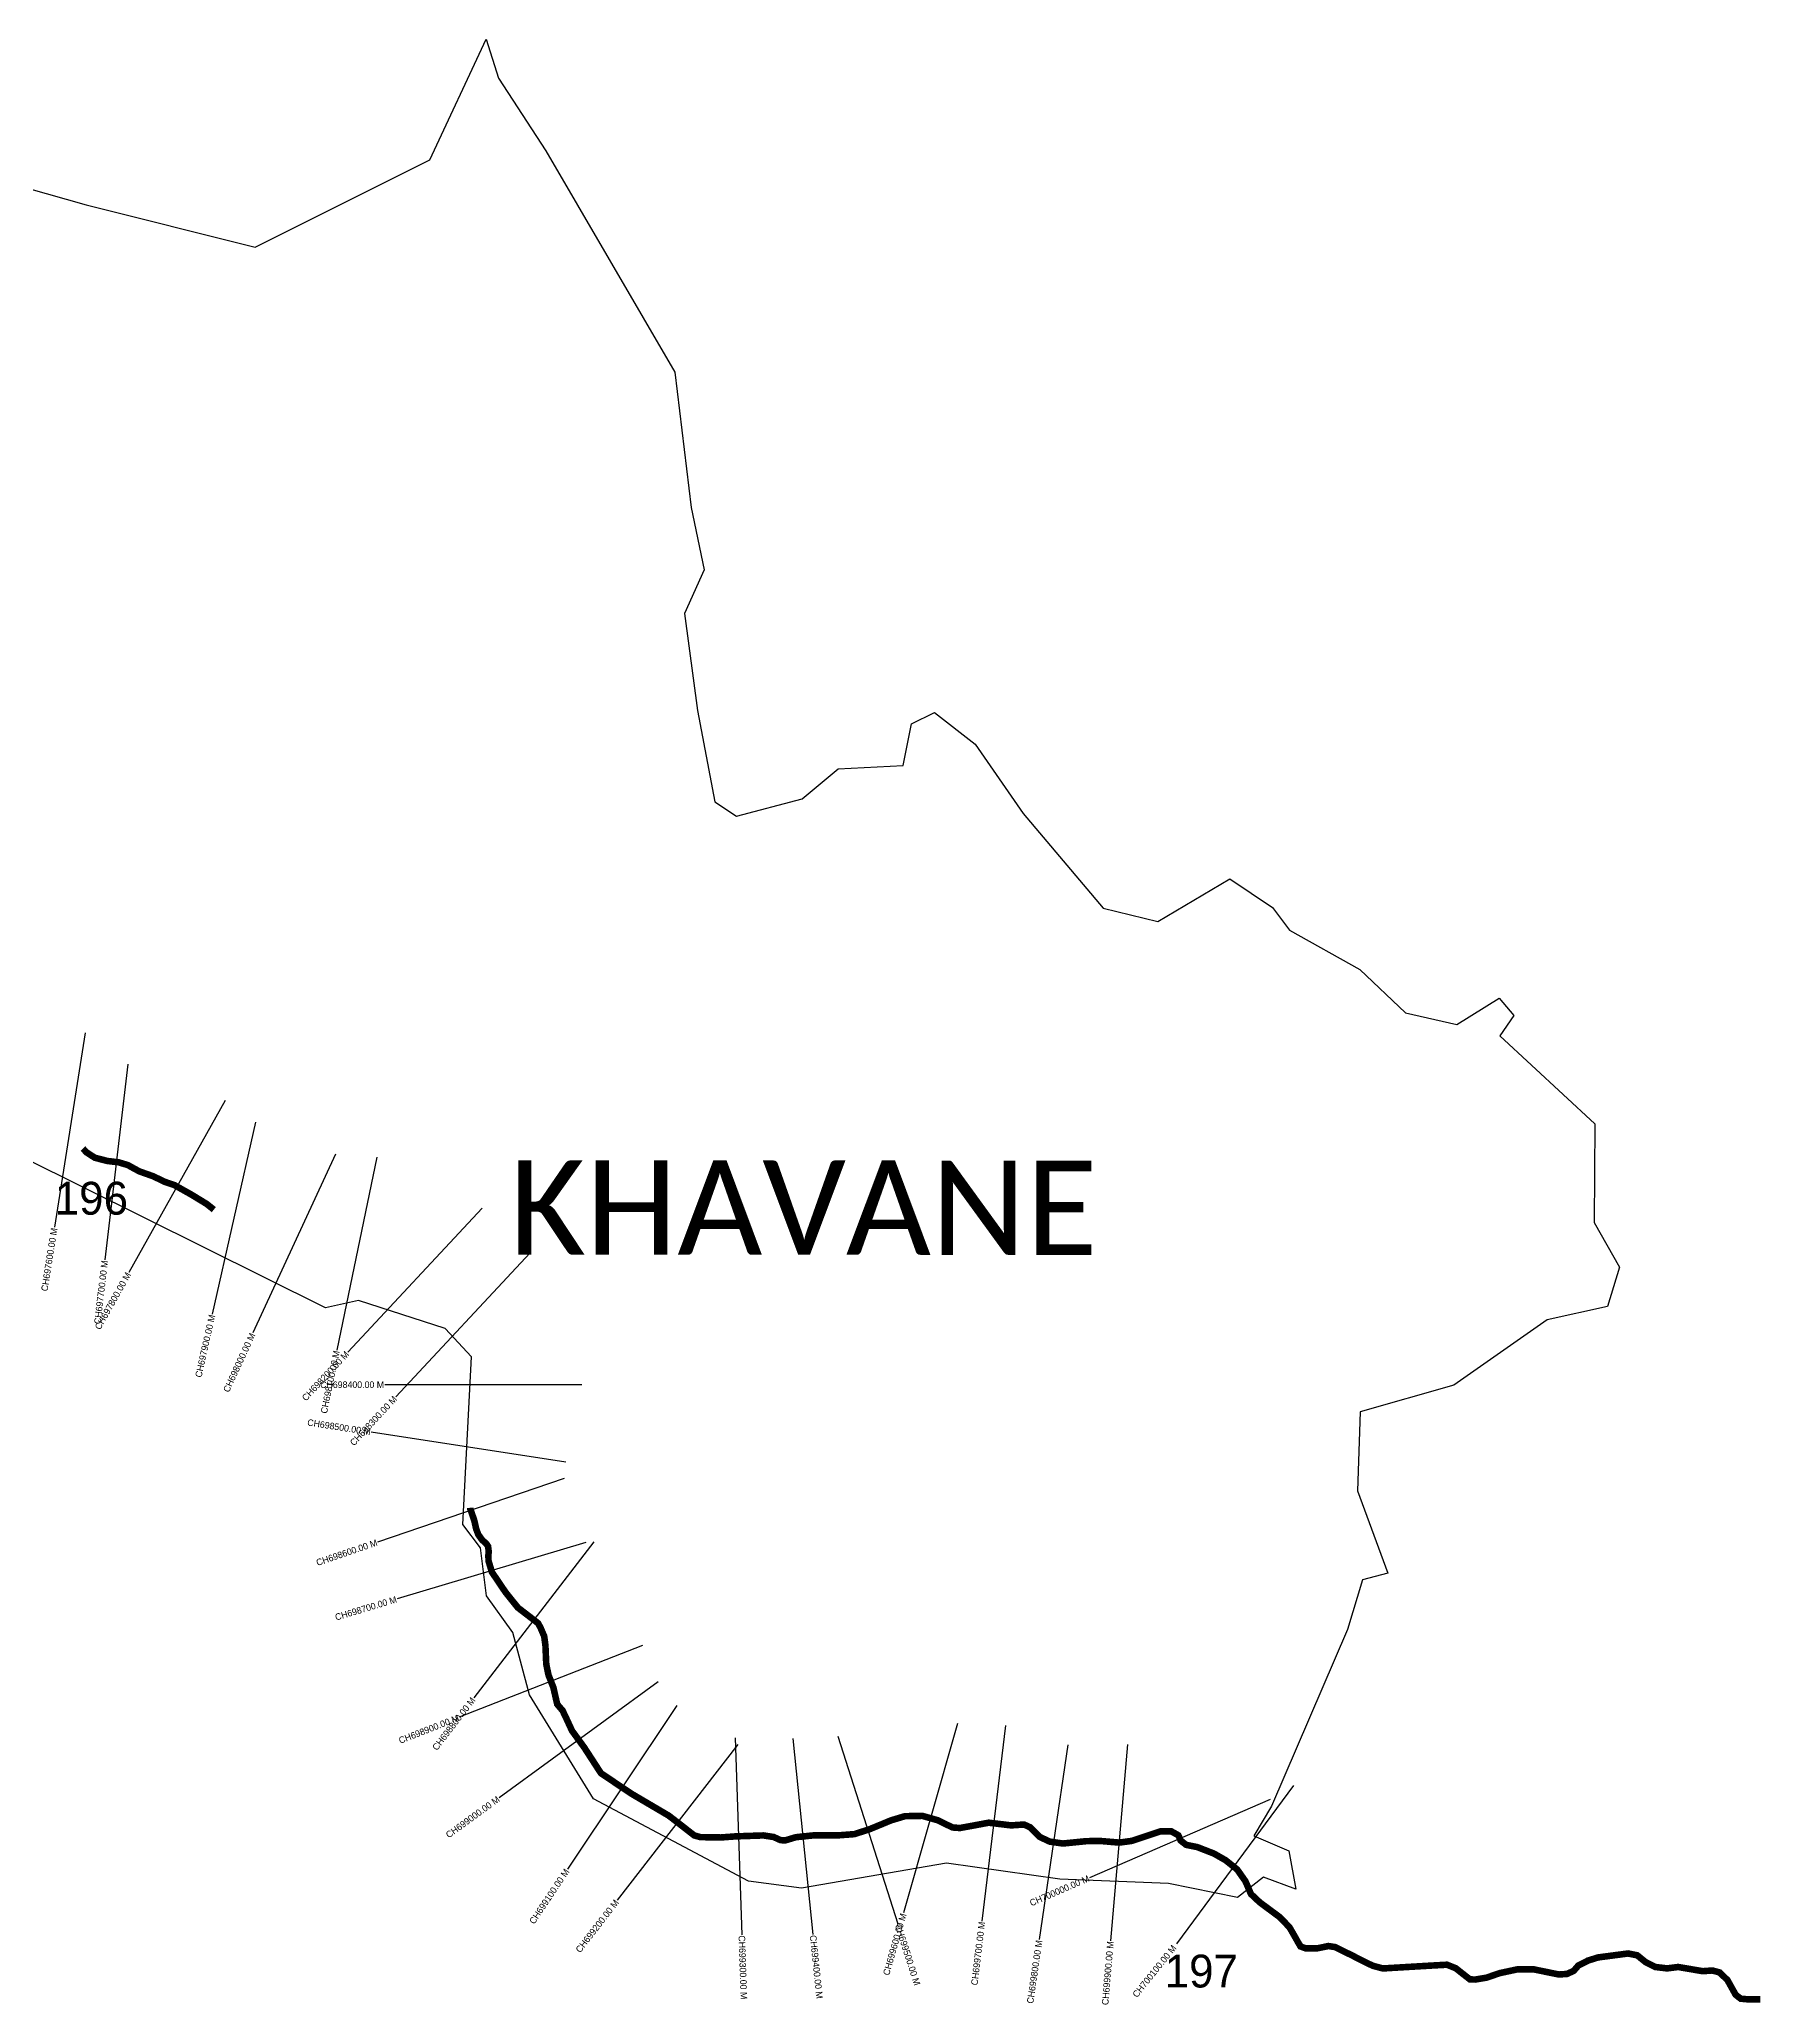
# Model space of a CAD drawing. Header units: metres. Extents: x 344628 to 348638, y 1759495 to 1762488.
# Drawn here: x 346012 to 348638, y 1759495 to 1762488 of the extents above; entities that cross this region are included whole.
import ezdxf
from ezdxf.enums import TextEntityAlignment as Align

# ---------------------------------------------------------------- set-up
doc = ezdxf.new("R2010")
doc.units = ezdxf.units.M
for name, color, linetype in [('CS', 134, 'Continuous'), ('CSMark', 6, 'Continuous'), ('UNPROTECTED', 10, 'Continuous'), ('VILLAGE NAME', 250, 'Continuous')]:
    doc.layers.add(name, color=color, linetype=linetype)

msp = doc.modelspace()

# ---------------------------------------------------------------- linework, layer by layer
at = {"color": 6}
for points in [[(345869.5, 1762296.4), (346083.4, 1762236), (346340.6, 1762171.4), (346606.6, 1762304.6), (346692.8, 1762488.2), (346711.3, 1762429.2), (346783.3, 1762318.2), (346980.1, 1761981.3), (347004.8, 1761774.9), (347024.8, 1761680), (346994.6, 1761613.9), (347014.3, 1761465.9), (347040.6, 1761327.1), (347073.8, 1761305), (347173.9, 1761331.3), (347228.8, 1761377.3)], [(347327.6, 1761382.1), (347340.2, 1761445.5), (347375.4, 1761463.1), (347437.5, 1761414.5), (347510.3, 1761309.1), (347632.5, 1761164.8), (347715.3, 1761144.5), (347825.3, 1761209.7), (347890, 1761165.7), (347916, 1761131.2), (348023, 1761071.7), (348092.8, 1761005.6), (348171, 1760987.7), (348235.2, 1761027.7), (348257.6, 1761001.2), (348236.2, 1760970.4), (348381.1, 1760836.6), (348380.3, 1760686.1), (348418.5, 1760618.3), (348400.5, 1760558.2), (348308.3, 1760537.9), (348166.2, 1760438.5), (348023.8, 1760397.6), (348019.5, 1760277.4), (348065.9, 1760151.8), (348027.4, 1760142), (348004.6, 1760066), (347888.7, 1759797), (347861.7, 1759752.1), (347914.9, 1759729), (347925.8, 1759670.7), (347876.3, 1759689.2), (347837, 1759657.9), (347731.8, 1759679.2), (347566.5, 1759685.9), (347393.9, 1759710.3), (347172.7, 1759672.4), (347092.3, 1759682.9), (346856.1, 1759808.1), (346758.5, 1759966.5), (346733, 1760061.9), (346692.9, 1760117.5), (346684, 1760190.8), (346657.2, 1760226.4), (346670.4, 1760481.5), (346630.3, 1760524.9), (346498.1, 1760567.5), (346448, 1760556.1), (345987.3, 1760784.9)], [(347228.8, 1761377.3), (347327.6, 1761382.1)]]:
    msp.add_lwpolyline(points, dxfattribs=at)
at = {"layer": 'CS'}
for p, q in [((346081.9, 1760975.1), (346034.9, 1760678.8)), ((346146.8, 1760927.2), (346111.8, 1760629.3)), ((346294.9, 1760871.8), (346148.3, 1760610.1)), ((346341, 1760839.2), (346275.5, 1760546.5)), ((346463, 1760790.3), (346337.3, 1760517.9)), ((346526, 1760785.5), (346465.1, 1760491.8)), ((346686.4, 1760708), (346481.7, 1760488.6)), ((346759.5, 1760639.8), (346554.8, 1760420.4)), ((346838.1, 1760439.1), (346538.1, 1760439.1)), ((346814.1, 1760321.3), (346517.6, 1760367)), ((346811.2, 1760296.2), (346527.2, 1760199.4)), ((346844.3, 1760198.8), (346556.9, 1760112.8)), ((346856.6, 1760199.7), (346673.7, 1759962)), ((346930.9, 1760042.1), (346651.6, 1759932.6)), ((346954.7, 1759986.5), (346712.2, 1759809.9)), ((346983, 1759950.4), (346816.2, 1759701)), ((347410.5, 1759923.1), (347328.3, 1759634.6)), ((347483.5, 1759920), (347447.7, 1759622.1)), ((347076, 1759890.9), (346892.2, 1759653.8)), ((347071.9, 1759901.2), (347081.9, 1759601.4)), ((347159.4, 1759900.2), (347190.3, 1759601.8)), ((347228, 1759904), (347319.4, 1759618.2)), ((347578.5, 1759890.8), (347535, 1759594)), ((347669.2, 1759891.2), (347643.4, 1759592.3)), ((347922.2, 1759828.7), (347743.9, 1759587.4)), ((347886.6, 1759807.5), (347611.3, 1759688.2))]:
    msp.add_line(p, q, dxfattribs=at)
at = {"layer": 'UNPROTECTED', "const_width": 10, "flags": 128}
for points in [[(346078.4, 1760798.8), (346084.3, 1760792.7), (346096.7, 1760784.7), (346116, 1760779.8), (346132.4, 1760777.9), (346146.9, 1760773.6), (346155, 1760769.1), (346164.4, 1760764), (346185.6, 1760756.5), (346202.8, 1760748.2), (346218, 1760743), (346228.5, 1760737.1), (346243.8, 1760728.5), (346266.9, 1760714.4), (346277.8, 1760705.7)], [(346668.3, 1760251.6), (346668.4, 1760250), (346671.6, 1760240.7), (346674.4, 1760232.5), (346677.4, 1760219.3), (346680.6, 1760210.8), (346686.3, 1760202.8), (346693.1, 1760196.5), (346695.5, 1760192.8), (346696.5, 1760184.8), (346695.9, 1760179), (346696.2, 1760170.6), (346701.3, 1760153.7), (346721.9, 1760123.2), (346740.9, 1760099.5), (346763.3, 1760082.3), (346771.6, 1760075.8), (346775.4, 1760068.9), (346780.9, 1760056.1), (346782.8, 1760042.4), (346784.1, 1760013.3), (346787.5, 1759996.9), (346795, 1759977.7), (346798.6, 1759961.8), (346800.8, 1759952.4), (346803.8, 1759948.8), (346808.9, 1759942.9), (346815.1, 1759929.8), (346823.4, 1759911.9), (346841.9, 1759886.6), (346867.4, 1759847.3), (346913.9, 1759816.1), (346970.5, 1759782.8), (346986.9, 1759770.2), (347000.6, 1759759.5), (347009.5, 1759752.6), (347018.9, 1759750), (347049.8, 1759749.5), (347071.5, 1759751.1), (347114.8, 1759752.6), (347130.3, 1759750.2), (347140.8, 1759745.5), (347147.7, 1759744.9), (347152.2, 1759746.3), (347164.3, 1759749.9), (347176.9, 1759751.2), (347192.3, 1759752.8), (347207.4, 1759752.8), (347228.6, 1759752.7), (347253.4, 1759754.6), (347276.4, 1759762), (347309.6, 1759775.7), (347330.4, 1759781.9), (347356.8, 1759782.4), (347380.4, 1759775.7), (347402.9, 1759764.7), (347414.2, 1759763.9), (347441.5, 1759768.9), (347458, 1759772), (347474.6, 1759770), (347492.1, 1759767.9), (347511.8, 1759769.2), (347521.3, 1759764.9), (347536.1, 1759750.1), (347550.9, 1759743.2), (347570.8, 1759740.3), (347606, 1759743.8), (347626, 1759744.3), (347656.8, 1759741.7), (347676.1, 1759744.3), (347704, 1759753.6), (347719.2, 1759758.7), (347735.9, 1759758.9), (347746.8, 1759752.8), (347750.2, 1759744.9), (347758.7, 1759738.2), (347775.7, 1759734.8), (347800.9, 1759725), (347818.7, 1759714.9), (347836.4, 1759700.7), (347848.9, 1759682.9), (347857.4, 1759663.3), (347870.9, 1759650.6), (347901.4, 1759628), (347916.1, 1759612.6), (347922.2, 1759602), (347929.3, 1759589.5), (347932.8, 1759583.5), (347940.8, 1759580.6), (347958, 1759580.6), (347975.3, 1759584.1), (347985.9, 1759582.5), (348000.3, 1759575.3), (348012, 1759569.5), (348018.3, 1759566.3), (348028.6, 1759561.1), (348042.8, 1759554.1), (348058.3, 1759550), (348090.2, 1759551.9), (348134.5, 1759554.5), (348155.9, 1759555.7), (348169.3, 1759550.3), (348183.1, 1759539.4), (348190.8, 1759533.4), (348199, 1759533.1), (348216.3, 1759536), (348236.3, 1759542.9), (348262.6, 1759548.5), (348288.7, 1759548.5), (348309.6, 1759544.2), (348326.4, 1759540.8), (348338.6, 1759541.6), (348348.9, 1759546.3), (348355.8, 1759554.3), (348370.7, 1759562), (348386.1, 1759566.8), (348408.3, 1759569.7), (348431.8, 1759572.8), (348445.7, 1759570), (348458.7, 1759559.4), (348473.3, 1759552.2), (348491.1, 1759550.1), (348508.1, 1759552.2), (348525.1, 1759549.3), (348545.5, 1759545.8), (348560, 1759546.9), (348571.2, 1759543.9), (348583.1, 1759532.3), (348592.1, 1759516.1), (348595.5, 1759510), (348603.3, 1759503.9), (348615, 1759502.9), (348633.3, 1759502.9)]]:
    msp.add_lwpolyline(points, dxfattribs=at)

# ---------------------------------------------------------------- texts
at = {"char_height": 50, "attachment_point": 1}
for s, insert in [('\\pxt1;196', (346035.5, 1760748.1)), ('\\pxt1;197', (347726, 1759571))]:
    msp.add_mtext_dynamic_manual_height_columns(s, width=70.183, gutter_width=1, heights=[0], dxfattribs=dict(at, insert=insert))
at = {"layer": 'CSMark'}
for s, rotation, p in [('CH697600.00 M', 80.9947, (346034.8, 1760677.8)), ('CH697700.00 M', 83.2898, (346111.7, 1760628.3)), ('CH697800.00 M', 60.7349, (346147.8, 1760609.2)), ('CH697900.00 M', 77.3871, (346275.3, 1760545.5)), ('CH698000.00 M', 65.2273, (346336.9, 1760517)), ('CH698200.00 M', 46.9835, (346481, 1760487.9)), ('CH698100.00 M', 78.2803, (346464.9, 1760490.8)), ('CH698300.00 M', 46.9835, (346554.1, 1760419.7)), ('CH698500.00 M', 351.239, (346516.6, 1760367.1)), ('CH698600.00 M', 18.8203, (346526.3, 1760199.1)), ('CH698700.00 M', 16.6733, (346556, 1760112.5)), ('CH698900.00 M', 21.4064, (346650.6, 1759932.2)), ('CH698800.00 M', 52.4131, (346673, 1759961.2)), ('CH699000.00 M', 36.0683, (346711.4, 1759809.3)), ('CH699100.00 M', 56.2151, (346815.7, 1759700.2)), ('CH700000.00 M', 23.4345, (347610.4, 1759687.8)), ('CH699200.00 M', 52.2076, (346891.5, 1759653)), ('CH699600.00 M', 74.1081, (347328.1, 1759633.6)), ('CH699700.00 M', 83.1464, (347447.6, 1759621.1)), ('CH699800.00 M', 81.6602, (347534.9, 1759593)), ('CH699900.00 M', 85.075, (347643.4, 1759591.3)), ('CH700100.00 M', 51.3029, (347740.8, 1759583.8))]:
    msp.add_text(s, height=10, rotation=rotation, dxfattribs=at).set_placement(p, align=Align.MIDDLE_RIGHT)
msp.add_text('CH698400.00 M', height=10, dxfattribs=at).set_placement((346537.1, 1760439.1), align=Align.MIDDLE_RIGHT)
for s, rotation, p in [('CH699500.00 M', 287.7271, (347319.7, 1759617.3)), ('CH699300.00 M', 271.9169, (347081.9, 1759600.4)), ('CH699400.00 M', 275.9147, (347190.4, 1759600.8))]:
    msp.add_text(s, height=10, rotation=rotation, dxfattribs=at).set_placement(p, align=Align.MIDDLE_LEFT)
at = {"layer": 'VILLAGE NAME', "insert": (346727.8, 1760780.8), "char_height": 143.7, "attachment_point": 1, "rotation": 359.9793}
msp.add_mtext_dynamic_manual_height_columns('{\\fCalibri|b0|i0|c0|p34;KHAVANE}', width=1418, gutter_width=718.5, heights=[0], dxfattribs=at)

doc.saveas('drawing.dxf')
